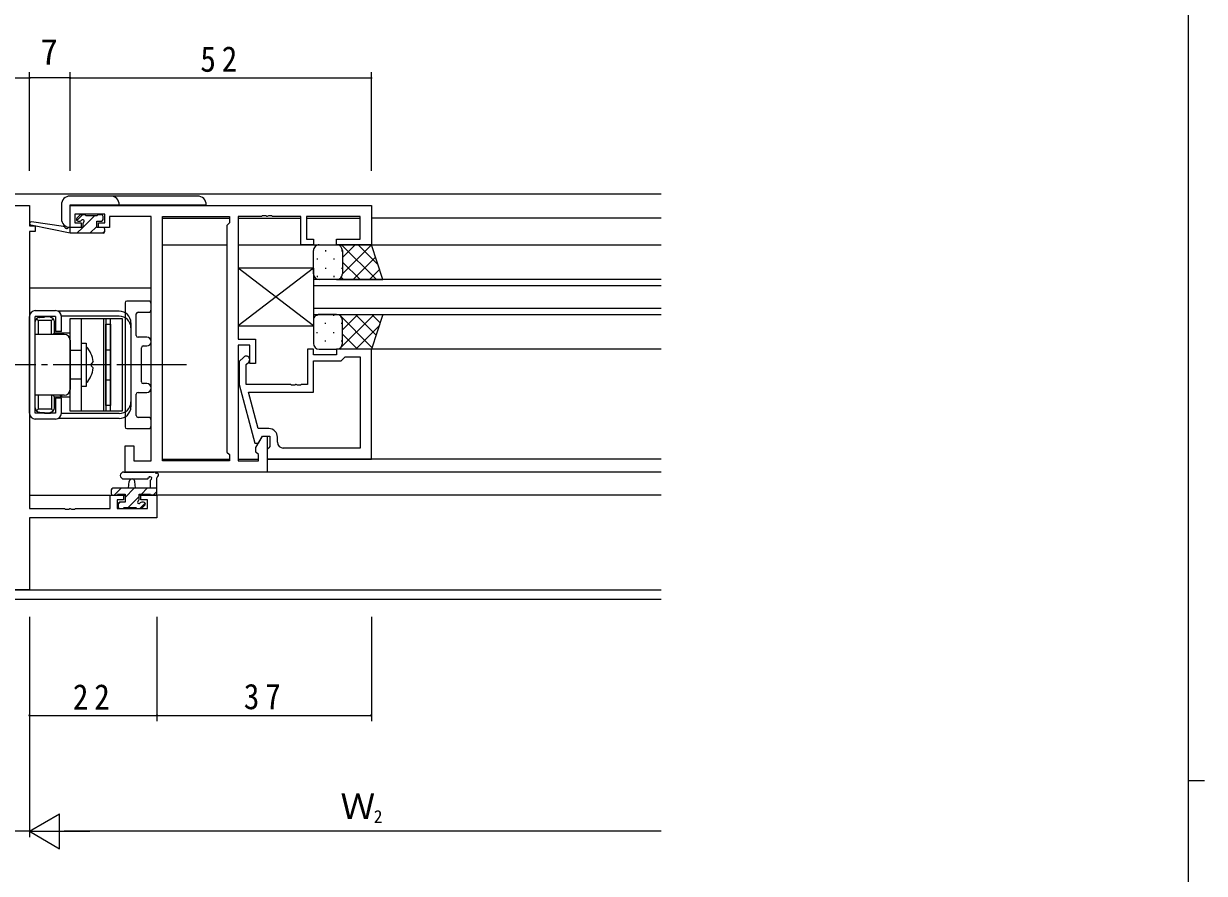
# Model space of a CAD drawing. Units: millimetres on the paper. Extents: x -397 to 397, y -282 to 282.
# Drawn here: x 175.1 to 378.9, y 0.8 to 147.4 of the extents above; entities that cross this region are included whole.
import ezdxf
from ezdxf.enums import TextEntityAlignment as Align

# ---------------------------------------------------------------- set-up
doc = ezdxf.new("R2010")
doc.units = ezdxf.units.MM
doc.linetypes.add('USER2', pattern=[13, 10, -1, 1, -1])
doc.linetypes.add('USER4', pattern=[4, 3, -1])
for name, color, linetype, lineweight in [('0-1_YKK_ZWAK', 7, 'Continuous', 18), ('0-3_YKK_11', 7, 'Continuous', 18), ('0-4_YKK_12', 2, 'Continuous', 18), ('0-6_YKK_13', 4, 'Continuous', 18), ('0-7_YKK_D', 6, 'Continuous', 18)]:
    doc.layers.add(name, color=color, linetype=linetype, lineweight=lineweight)
doc.styles.add('ＭＳ ゴシック', font='')
doc.styles.get('ＭＳ ゴシック').set_extended_font_data('MS Gothic')

msp = doc.modelspace()

# ---------------------------------------------------------------- linework, layer by layer
at = {"layer": '0-1_YKK_ZWAK'}
for p, q in [((376.092, 279.3), (376.092, -245.7)), ((376.092, 16.8), (378.892, 16.8))]:
    msp.add_line(p, q, dxfattribs=at)
at = {"layer": '0-3_YKK_11'}
for p, q in [((156.12, 116.045), (176.12, 116.045)), ((176.12, 116.045), (176.12, 112.545)), ((183.12, 112.245), (183.12, 116.045)), ((183.12, 116.045), (235.12, 116.045)), ((183.92, 114.545), (183.92, 113.045)), ((189.12, 114.545), (183.92, 114.545)), ((189.12, 113.045), (189.12, 114.545)), ((216.345, 114.235), (216.162, 114.115)), ((216.895, 114.235), (216.345, 114.235)), ((217.078, 114.115), (216.895, 114.235)), ((217.345, 114.235), (217.162, 114.115)), ((217.895, 114.235), (217.345, 114.235)), ((218.078, 114.115), (217.895, 114.235)), ((235.12, 116.045), (235.12, 109.245)), ((176.12, 112.545), (177.12, 112.545)), ((177.12, 112.545), (177.12, 111.545)), ((185.02, 112.245), (183.12, 112.245)), ((183.92, 113.045), (185.02, 113.045)), ((185.02, 113.045), (185.02, 112.245)), ((188.02, 113.045), (189.12, 113.045)), ((188.02, 112.245), (188.02, 113.045)), ((189.92, 112.245), (188.02, 112.245)), ((189.92, 114.115), (189.92, 113.315)), ((197.12, 114.115), (189.92, 114.115)), ((189.92, 113.315), (189.92, 112.245)), ((197.12, 71.975), (197.12, 114.115)), ((199.05, 71.975), (199.05, 114.115)), ((199.05, 114.115), (210.62, 114.115)), ((199.05, 71.975), (199.05, 114.115)), ((210.62, 113.045), (210.19, 112.615)), ((210.19, 112.615), (210.19, 73.475)), ((210.62, 114.115), (210.62, 113.045)), ((212.12, 114.115), (212.12, 92.945)), ((216.162, 114.115), (212.12, 114.115)), ((217.162, 114.115), (217.078, 114.115)), ((222.92, 114.115), (218.078, 114.115)), ((222.92, 109.245), (222.92, 114.115)), ((223.92, 114.115), (223.92, 110.245)), ((233.19, 114.115), (223.92, 114.115)), ((233.19, 110.245), (233.19, 114.115)), ((177.12, 111.545), (176.12, 111.545)), ((176.12, 111.545), (176.12, 63.775)), ((223.92, 110.245), (225.12, 110.245)), ((225.12, 110.245), (225.12, 109.245)), ((229.12, 110.245), (233.19, 110.245)), ((229.12, 109.245), (229.12, 110.245)), ((225.12, 109.245), (222.92, 109.245)), ((235.12, 109.245), (229.12, 109.245)), ((212.12, 92.945), (215.12, 92.945)), ((212.12, 91.945), (212.12, 71.975)), ((214.12, 91.945), (212.12, 91.945)), ((214.12, 88.745), (214.12, 91.945)), ((215.12, 92.945), (215.12, 88.745)), ((213.096, 89.87), (212.32, 89.094)), ((224.12, 91.245), (224.12, 85.145)), ((225.12, 91.245), (224.12, 91.245)), ((225.12, 90.245), (225.12, 91.245)), ((229.12, 90.245), (225.12, 90.245)), ((229.12, 91.245), (229.12, 90.245)), ((235.12, 91.245), (229.12, 91.245)), ((229.92, 89.245), (230.42, 89.745)), ((230.42, 89.745), (230.62, 89.945)), ((230.62, 89.945), (233.19, 89.945)), ((233.19, 89.945), (233.19, 74.175)), ((233.19, 89.945), (233.19, 74.175)), ((235.12, 72.245), (235.12, 91.245)), ((212.32, 89.094), (212.32, 85.149)), ((213.52, 88.597), (213.944, 89.021)), ((213.52, 85.145), (213.52, 88.597)), ((215.12, 88.745), (214.12, 88.745)), ((225.12, 89.245), (229.92, 89.245)), ((225.12, 83.845), (225.12, 89.245)), ((212.32, 85.149), (215.027, 75.045)), ((221.162, 85.145), (213.52, 85.145)), ((213.911, 83.845), (225.12, 83.845)), ((215.599, 77.545), (213.911, 83.845)), ((221.345, 85.025), (221.162, 85.145)), ((221.895, 85.025), (221.345, 85.025)), ((222.078, 85.145), (221.895, 85.025)), ((222.162, 85.145), (222.078, 85.145)), ((222.345, 85.025), (222.162, 85.145)), ((222.895, 85.025), (222.345, 85.025)), ((223.078, 85.145), (222.895, 85.025)), ((224.12, 85.145), (223.078, 85.145)), ((217.42, 77.545), (215.599, 77.545)), ((215.19, 74.288), (216.32, 76.245)), ((215.627, 75.045), (216.32, 76.245)), ((216.32, 76.245), (217.12, 76.245)), ((216.32, 76.245), (217.62, 76.245)), ((217.12, 76.245), (217.12, 70.045)), ((217.62, 76.245), (217.62, 74.445)), ((218.92, 75.175), (218.92, 76.045)), ((192.62, 74.545), (194.12, 74.545)), ((192.62, 70.045), (192.62, 74.545)), ((194.12, 74.545), (194.12, 71.975)), ((210.19, 73.475), (210.62, 73.045)), ((215.027, 75.045), (215.627, 75.045)), ((215.19, 73.475), (215.19, 74.288)), ((215.62, 73.045), (215.19, 73.475)), ((217.42, 74.245), (217.12, 73.945)), ((217.12, 73.945), (217.12, 72.245)), ((217.62, 74.445), (217.42, 74.245)), ((233.19, 74.175), (219.92, 74.175)), ((194.12, 71.975), (197.12, 71.975)), ((210.62, 71.975), (199.05, 71.975)), ((210.62, 73.045), (210.62, 71.975)), ((212.12, 71.975), (215.62, 71.975)), ((215.62, 71.975), (215.62, 73.045)), ((217.12, 72.245), (235.12, 72.245)), ((217.12, 70.045), (192.62, 70.045)), ((190.02, 66.045), (192.32, 66.045)), ((190.02, 63.775), (190.02, 66.045)), ((191.22, 65.245), (191.22, 63.775)), ((192.32, 65.245), (191.22, 65.245)), ((192.32, 66.045), (192.32, 65.245)), ((195.32, 66.045), (198.12, 66.045)), ((195.32, 65.245), (195.32, 66.045)), ((196.49, 65.245), (195.32, 65.245)), ((196.49, 63.775), (196.49, 65.245)), ((198.12, 66.045), (198.12, 62.145)), ((176.12, 63.775), (182.162, 63.775)), ((182.162, 63.775), (182.345, 63.655)), ((182.345, 63.655), (182.895, 63.655)), ((182.895, 63.655), (183.078, 63.775)), ((183.078, 63.775), (183.162, 63.775)), ((183.162, 63.775), (183.345, 63.655)), ((183.345, 63.655), (183.895, 63.655)), ((183.895, 63.655), (184.078, 63.775)), ((184.078, 63.775), (190.02, 63.775)), ((191.22, 63.775), (196.49, 63.775)), ((176.12, 62.145), (176.12, 49.745)), ((198.12, 62.145), (176.12, 62.145)), ((176.12, 49.745), (156.12, 49.745))]:
    msp.add_line(p, q, dxfattribs=at)
for centre, radius, start, end in [((213.52, 89.445), 0.6, 314.99999, 135.00001), ((217.42, 76.045), 1.5, 0.00001, 89.99999), ((219.92, 75.175), 1, 180.00001, 269.99999)]:
    msp.add_arc(centre, radius, start, end, dxfattribs=at)
at = {"layer": '0-4_YKK_12'}
for p, q in [((47.12, 118.045), (285.12, 118.045)), ((199.05, 113.845), (210.618, 113.845)), ((212.121, 113.845), (222.918, 113.845)), ((223.921, 113.845), (233.188, 113.845)), ((285.12, 113.845), (235.12, 113.845)), ((199.05, 109.245), (210.19, 109.245)), ((212.12, 109.245), (285.12, 109.245)), ((225.12, 103.245), (225.12, 97.245)), ((285.12, 103.245), (225.12, 103.245)), ((225.12, 102.245), (285.12, 102.245)), ((176.12, 101.845), (197.12, 101.845)), ((285.12, 98.245), (225.12, 98.245)), ((225.12, 97.245), (285.12, 97.245)), ((285.12, 91.245), (234.62, 91.245)), ((199.05, 72.245), (210.618, 72.245)), ((212.121, 72.245), (215.618, 72.245)), ((285.12, 72.245), (217.12, 72.245)), ((285.12, 70.045), (216.82, 70.045)), ((176.12, 66.045), (192.62, 66.045)), ((285.12, 66.045), (195.02, 66.045)), ((285.12, 49.675), (47.12, 49.675)), ((285.12, 48.045), (47.12, 48.045))]:
    msp.add_line(p, q, dxfattribs=at)
at = {"layer": '0-6_YKK_13'}
for p, q in [((181.618, 116.165), (181.618, 113.765)), ((205.118, 117.665), (183.118, 117.665)), ((183.118, 116.165), (206.618, 116.165)), ((183.118, 112.265), (183.118, 116.165)), ((185.263, 114.445), (184.281, 113.463)), ((184.808, 114.357), (184.308, 113.857)), ((185.62, 114.445), (185.02, 114.445)), ((187.308, 114.245), (185.32, 112.257)), ((187.82, 114.245), (185.82, 114.245)), ((188.52, 114.445), (188.02, 114.445)), ((188.82, 113.645), (188.82, 114.145)), ((183.122, 111.245), (176.361, 112.652)), ((182.008, 112.419), (176.466, 113.242)), ((183.122, 112.245), (183.035, 112.259)), ((183.122, 111.245), (183.122, 112.245)), ((185.32, 112.245), (183.122, 112.245)), ((185.308, 112.245), (184.308, 111.245)), ((184.52, 113.345), (184.859, 113.345)), ((185.32, 112.884), (185.32, 112.245)), ((187.72, 112.412), (186.553, 111.245)), ((187.72, 113.345), (188.52, 113.345)), ((187.72, 112.245), (187.72, 113.345)), ((188.82, 112.245), (187.72, 112.245)), ((188.82, 111.245), (183.122, 111.245)), ((189.12, 111.567), (188.798, 111.245)), ((189.12, 111.545), (189.12, 111.945)), ((225.12, 104.245), (225.12, 108.245)), ((226.12, 109.245), (229.12, 109.245)), ((227.2, 108.325), (227.2, 108.125)), ((235.12, 109.245), (229.12, 109.245)), ((229.433, 109.195), (229.483, 109.245)), ((229.988, 109.245), (235.988, 103.245)), ((230.03, 108.325), (230.03, 108.125)), ((230.12, 107.054), (232.312, 109.245)), ((230.12, 104.225), (235.125, 109.23)), ((230.12, 108.245), (230.12, 104.245)), ((230.12, 108.245), (230.12, 104.245)), ((232.816, 109.245), (236.271, 105.79)), ((237.12, 103.245), (235.12, 109.245)), ((225.785, 106.91), (225.785, 106.71)), ((228.615, 106.91), (228.615, 106.71)), ((230.12, 106.285), (233.16, 103.245)), ((231.968, 103.245), (235.832, 107.109)), ((225.12, 105.245), (212.12, 105.245)), ((212.12, 105.245), (212.12, 95.245)), ((225.12, 105.245), (212.12, 95.245)), ((225.12, 95.245), (212.12, 105.245)), ((225.12, 105.245), (225.12, 95.245)), ((227.2, 105.295), (227.2, 105.095)), ((230.03, 105.295), (230.03, 105.095)), ((234.797, 103.245), (236.539, 104.988)), ((225.785, 103.88), (225.785, 103.68)), ((229.12, 103.245), (226.12, 103.245)), ((228.615, 103.88), (228.615, 103.68)), ((229.12, 103.245), (237.12, 103.245)), ((229.14, 103.245), (229.14, 103.246)), ((229.925, 103.652), (230.331, 103.245)), ((177.12, 97.895), (180.62, 97.895)), ((192.62, 99.245), (192.62, 77.845)), ((196.62, 99.545), (192.92, 99.545)), ((197.12, 98.115), (197.12, 99.045)), ((176.12, 80.195), (176.12, 96.895)), ((180.62, 96.895), (177.12, 96.895)), ((177.12, 80.195), (177.12, 96.895)), ((177.12, 81.095), (177.12, 95.995)), ((177.62, 96.195), (177.325, 96.49)), ((179.92, 96.195), (177.62, 96.195)), ((177.62, 96.195), (177.62, 93.795)), ((177.82, 96.695), (177.92, 96.695)), ((177.92, 96.795), (178.72, 96.795)), ((177.92, 96.695), (177.92, 96.795)), ((178.72, 96.895), (178.72, 96.795)), ((178.72, 96.895), (179.72, 96.895)), ((179.72, 96.895), (179.72, 96.695)), ((179.92, 96.195), (180.215, 96.49)), ((179.92, 93.795), (179.92, 96.195)), ((180.42, 94.045), (180.42, 95.995)), ((180.62, 96.895), (180.62, 94.295)), ((191.62, 97.795), (181.056, 97.795)), ((191.62, 96.945), (181.608, 96.945)), ((181.62, 94.295), (181.62, 96.895)), ((183.12, 96.545), (189.32, 96.545)), ((183.12, 80.545), (183.12, 96.545)), ((185.12, 80.545), (185.12, 96.545)), ((188.92, 80.545), (188.92, 96.545)), ((188.92, 96.545), (192.12, 96.545)), ((189.32, 96.545), (189.32, 80.545)), ((190.12, 80.545), (190.12, 96.545)), ((192.12, 96.545), (192.12, 80.545)), ((193.62, 95.795), (193.62, 81.295)), ((194.55, 93.595), (194.55, 97.315)), ((194.85, 97.615), (196.62, 97.615)), ((225.12, 96.245), (225.12, 92.245)), ((225.785, 97.01), (225.785, 97.188)), ((229.12, 97.245), (226.12, 97.245)), ((227.2, 95.595), (227.2, 95.795)), ((228.615, 97.01), (228.615, 97.21)), ((229.12, 97.245), (237.12, 97.245)), ((229.54, 97.245), (235.225, 91.56)), ((229.588, 91.245), (235.588, 97.245)), ((229.726, 97.04), (229.931, 97.245)), ((230.03, 95.595), (230.03, 95.795)), ((230.12, 94.605), (232.76, 97.245)), ((230.12, 92.245), (230.12, 96.245)), ((230.12, 92.245), (230.12, 96.245)), ((232.368, 97.245), (235.932, 93.682)), ((237.12, 97.245), (235.12, 91.245)), ((235.197, 97.245), (236.639, 95.803)), ((182.12, 93.795), (177.12, 93.795)), ((180.42, 94.045), (180.17, 93.795)), ((180.42, 94.045), (183.12, 94.045)), ((181.62, 94.295), (180.62, 94.295)), ((181.62, 94.045), (181.37, 93.795)), ((181.62, 94.045), (181.62, 93.795)), ((189.32, 95.545), (190.12, 95.545)), ((189.32, 81.545), (189.32, 95.545)), ((190.12, 95.545), (190.12, 81.545)), ((212.12, 95.245), (225.12, 95.245)), ((225.785, 93.98), (225.785, 94.18)), ((228.615, 93.98), (228.615, 94.18)), ((230.12, 93.837), (232.712, 91.245)), ((232.416, 91.245), (236.471, 95.3)), ((183.12, 92.795), (183.12, 84.295)), ((185.115, 92.295), (185.92, 92.295)), ((185.12, 91.045), (185.12, 92.295)), ((185.92, 92.295), (185.92, 84.795)), ((196.37, 93.295), (194.85, 93.295)), ((195.72, 91.795), (196.37, 91.795)), ((227.2, 92.565), (227.2, 92.765)), ((230.03, 92.565), (230.03, 92.765)), ((195.42, 85.595), (195.42, 91.495)), ((226.12, 91.245), (229.12, 91.245)), ((235.12, 91.245), (229.12, 91.245)), ((229.699, 91.43), (229.883, 91.245)), ((187.117, 89.093), (186.82, 88.795)), ((193.62, 88.545), (192.12, 88.545)), ((185.12, 84.795), (185.12, 86.045)), ((185.92, 84.795), (185.115, 84.795)), ((194.85, 83.795), (196.37, 83.795)), ((196.37, 85.295), (195.72, 85.295)), ((182.12, 83.295), (177.12, 83.295)), ((177.62, 83.295), (177.62, 80.895)), ((179.92, 83.295), (179.92, 80.895)), ((180.42, 83.045), (180.17, 83.295)), ((180.42, 83.045), (183.12, 83.045)), ((180.42, 81.095), (180.42, 83.045)), ((180.62, 82.795), (180.62, 80.195)), ((181.62, 82.795), (180.62, 82.795)), ((181.37, 83.295), (181.62, 83.045)), ((181.62, 83.295), (181.62, 83.045)), ((181.62, 80.195), (181.62, 82.795)), ((190.12, 81.545), (189.32, 81.545)), ((194.55, 79.775), (194.55, 83.495)), ((180.62, 80.195), (177.12, 80.195)), ((177.62, 80.895), (177.325, 80.6)), ((179.92, 80.895), (177.62, 80.895)), ((177.82, 80.395), (177.92, 80.395)), ((177.92, 80.395), (177.92, 80.295)), ((177.92, 80.295), (178.72, 80.295)), ((178.72, 80.195), (178.72, 80.295)), ((178.72, 80.195), (179.72, 80.195)), ((179.72, 80.195), (179.72, 80.395)), ((179.92, 80.895), (180.215, 80.6)), ((191.62, 80.145), (181.608, 80.145)), ((189.32, 80.545), (183.12, 80.545)), ((192.12, 80.545), (188.92, 80.545)), ((180.62, 79.195), (177.12, 79.195)), ((191.62, 79.295), (181.056, 79.295)), ((192.92, 77.545), (196.62, 77.545)), ((196.62, 79.475), (194.85, 79.475)), ((197.12, 78.045), (197.12, 78.975)), ((192.392, 70.045), (197.554, 70.045)), ((192.392, 68.845), (196.353, 68.843)), ((193.22, 67.245), (193.322, 68.39)), ((194.42, 67.245), (194.318, 68.39)), ((196.92, 68.426), (196.92, 67.245)), ((198.12, 66.345), (198.12, 69.026)), ((190.22, 66.945), (190.22, 66.345)), ((198.12, 67.245), (190.52, 67.245)), ((190.52, 66.045), (191.12, 66.045)), ((190.745, 66.045), (191.945, 67.245)), ((191.32, 66.245), (192.62, 66.245)), ((192.62, 65.675), (194.19, 67.245)), ((192.62, 66.245), (192.62, 64.845)), ((193.135, 63.945), (195.02, 65.83)), ((195.02, 66.245), (197.02, 66.245)), ((195.02, 65.306), (195.02, 66.245)), ((195.435, 66.245), (196.435, 67.245)), ((197.22, 66.045), (197.82, 66.045)), ((197.48, 66.045), (198.12, 66.685)), ((191.42, 64.475), (191.79, 64.845)), ((191.42, 64.545), (191.42, 64.045)), ((192.62, 64.845), (191.72, 64.845)), ((191.72, 63.745), (192.22, 63.745)), ((192.42, 63.945), (194.52, 63.945)), ((194.72, 63.745), (195.32, 63.745)), ((195.18, 63.745), (196.096, 64.662)), ((195.82, 64.845), (195.481, 64.845)), ((195.532, 63.833), (196.032, 64.333))]:
    msp.add_line(p, q, dxfattribs=at)
at = {"layer": '0-6_YKK_13', "linetype": 'USER4'}
for p, q in [((185.12, 91.045), (183.12, 91.045)), ((189.32, 91.145), (190.12, 91.145)), ((185.12, 86.045), (183.12, 86.045)), ((189.32, 85.945), (190.12, 85.945))]:
    msp.add_line(p, q, dxfattribs=at)
at = {"layer": '0-6_YKK_13', "linetype": 'USER2'}
msp.add_line((203.2, 88.545), (167.711, 88.545), dxfattribs=at)
at = {"layer": '0-6_YKK_13'}
msp.add_lwpolyline([(187.117, 87.998), (186.82, 88.295), (186.82, 88.795)], dxfattribs=at)
for centre, radius, start, end in [((183.118, 116.165), 1.5, 90, 180), ((190.118, 116.165), 1.5, 0, 90), ((205.118, 116.165), 1.5, 0, 90), ((185.02, 114.145), 0.3, 90, 135), ((185.62, 114.245), 0.2, 0, 90), ((188.02, 114.245), 0.2, 90, 180), ((188.52, 114.145), 0.3, 0, 90), ((176.422, 112.945), 0.3, 81.55064, 258.25019), ((183.118, 113.765), 1.5, 180, 270), ((181.964, 112.122), 0.3, 21.55064, 81.55064), ((182.522, 112.342), 0.3, 201.55064, 320.80246), ((182.987, 111.963), 0.3, 80.80246, 140.80246), ((184.52, 113.645), 0.3, 135, 270), ((184.859, 113.645), 0.3, 270, 326.94427), ((185.32, 113.345), 0.25, 303.05573, 146.94427), ((185.62, 112.884), 0.3, 123.05573, 180), ((188.52, 113.645), 0.3, 270, 0), ((188.82, 111.945), 0.3, 0, 90), ((188.82, 111.545), 0.3, 270, 0), ((226.12, 108.245), 1, 89.9999, 179.9999), ((229.12, 108.245), 1, 359.9999, 89.9999), ((229.12, 108.245), 1, 359.9999, 89.9999), ((226.12, 104.245), 1, 179.9999, 269.9999), ((229.12, 104.245), 1, 269.9999, 359.9999), ((229.12, 104.245), 1, 269.9999, 359.9999), ((177.12, 96.895), 1, 90, 180), ((180.62, 96.895), 1, 0, 90), ((192.92, 99.245), 0.3, 90, 180), ((196.62, 99.045), 0.5, 0, 90), ((196.62, 98.115), 0.5, 270, 0), ((177.82, 95.995), 0.7, 90, 180), ((179.72, 95.995), 0.7, 0, 90), ((191.62, 95.795), 2, 0, 90), ((191.62, 94.945), 2, 0, 90), ((194.85, 97.315), 0.3, 90, 180), ((226.12, 96.245), 1, 90.0001, 180.0001), ((229.12, 96.245), 1, 0.0001, 90.0001), ((229.12, 96.245), 1, 0.0001, 90.0001), ((182.12, 92.795), 1, 0, 90), ((194.85, 93.595), 0.3, 180, 270), ((195.72, 91.495), 0.3, 90, 180), ((196.37, 92.545), 0.75, 270, 90), ((226.12, 92.245), 1, 180.0001, 270.0001), ((229.12, 92.245), 1, 270.0001, 0.0001), ((229.12, 92.245), 1, 270.0001, 0.0001), ((182.54, 88.545), 4.61, 6.81933, 42.84561), ((182.54, 88.545), 4.61, 317.15439, 353.18067), ((195.72, 85.595), 0.3, 180, 270), ((182.12, 84.295), 1, 270, 0), ((194.85, 83.495), 0.3, 90, 180), ((196.37, 84.545), 0.75, 270, 90), ((191.62, 82.145), 2, 270, 0), ((177.12, 80.195), 1, 180, 270), ((177.82, 81.095), 0.7, 180, 270), ((179.72, 81.095), 0.7, 270, 0), ((180.62, 80.195), 1, 270, 0), ((191.62, 81.295), 2, 270, 0), ((194.85, 79.775), 0.3, 180, 270), ((192.92, 77.845), 0.3, 180, 270), ((196.62, 78.975), 0.5, 0, 90), ((196.62, 78.045), 0.5, 270, 0), ((192.392, 69.445), 0.6, 89.95977, 269.95977), ((197.554, 69.745), 0.3, 40.52878, 90), ((198.01, 70.135), 0.3, 220.52878, 280.52878), ((198.12, 69.545), 0.3, 300, 100.52878), ((193.82, 68.345), 0.5, 5.09207, 174.90793), ((196.353, 69.143), 0.3, 269.95977, 340.81024), ((196.92, 68.945), 0.3, 300, 160.81024), ((197.22, 68.426), 0.3, 120, 180), ((198.42, 69.026), 0.3, 120, 180), ((190.52, 66.945), 0.3, 90, 180), ((190.52, 66.345), 0.3, 180, 270), ((191.12, 66.245), 0.2, 270, 0), ((194.72, 65.306), 0.3, 303.05573, 0), ((197.22, 66.245), 0.2, 180, 270), ((197.82, 66.345), 0.3, 270, 0), ((191.72, 64.545), 0.3, 90, 180), ((191.72, 64.045), 0.3, 180, 270), ((192.22, 63.945), 0.2, 270, 0), ((194.72, 63.945), 0.2, 180, 270), ((195.02, 64.845), 0.25, 123.05573, 326.94427), ((195.481, 64.545), 0.3, 90, 146.94427), ((195.32, 64.045), 0.3, 270, 315), ((195.82, 64.545), 0.3, 315, 90)]:
    msp.add_arc(centre, radius, start, end, dxfattribs=at)
at = {"layer": '0-7_YKK_D'}
for p, q in [((176.12, 122.045), (176.12, 139.045)), ((176.12, 122.045), (176.12, 139.045)), ((183.118, 122.045), (183.118, 139.045)), ((183.12, 122.045), (183.12, 139.045)), ((235.12, 122.045), (235.12, 139.045)), ((156.12, 138.045), (176.12, 138.045)), ((183.118, 138.045), (176.12, 138.045)), ((183.12, 138.045), (235.12, 138.045)), ((176.12, 45.045), (176.12, 27.045)), ((176.12, 45.045), (176.12, 7.045)), ((176.12, 45.045), (176.12, 7.045)), ((198.12, 45.045), (198.12, 27.045)), ((198.12, 45.045), (198.12, 27.045)), ((235.12, 45.045), (235.12, 27.045)), ((176.12, 28.045), (198.12, 28.045)), ((198.12, 28.045), (235.12, 28.045)), ((176.12, 8.045), (181.316, 11.045)), ((181.316, 5.045), (181.316, 11.045)), ((176.12, 8.045), (156.12, 8.045)), ((176.12, 8.045), (186.512, 8.045)), ((176.12, 8.045), (181.316, 5.045)), ((285.12, 8.045), (182.12, 8.045))]:
    msp.add_line(p, q, dxfattribs=at)
for centre, start, end in [((176.12, 138.045), 0, 180), ((176.12, 138.045), 0, 180), ((176.12, 138.045), 180, 0), ((176.12, 138.045), 180, 0), ((183.118, 138.045), 0, 180), ((183.118, 138.045), 180, 0), ((183.12, 138.045), 0, 180), ((183.12, 138.045), 180, 0), ((235.12, 138.045), 0, 180), ((235.12, 138.045), 180, 0), ((176.12, 28.045), 0, 180), ((176.12, 28.045), 180, 0), ((198.12, 28.045), 0, 180), ((198.12, 28.045), 0, 180), ((198.12, 28.045), 180, 0), ((198.12, 28.045), 180, 0), ((235.12, 28.045), 0, 180), ((235.12, 28.045), 180, 0)]:
    msp.add_arc(centre, 0.106, start, end, dxfattribs=at)

# ---------------------------------------------------------------- texts
at = {"layer": '0-7_YKK_D', "color": 7, "style": 'ＭＳ ゴシック'}
for s, height, p in [('7', 4.399, (178.019, 139.045)), ('Ｗ', 4.399, (229.78, 8.845)), ('2', 2.199, (235.54, 8.845))]:
    msp.add_text(s, height=height, dxfattribs=at).set_placement(p, align=Align.BOTTOM_LEFT)
at = {"layer": '0-7_YKK_D', "color": 7, "char_height": 4.399, "attachment_point": 7, "style": 'ＭＳ ゴシック'}
for s, insert in [('\\T1.37;\\W0.9;52', (205.6, 139.045)), ('\\T1.37;\\W0.9;22', (183.6, 29.045)), ('\\T1.37;\\W0.9;37', (213.1, 29.045))]:
    msp.add_mtext(s, dxfattribs=dict(at, insert=insert))

doc.saveas('drawing.dxf')
